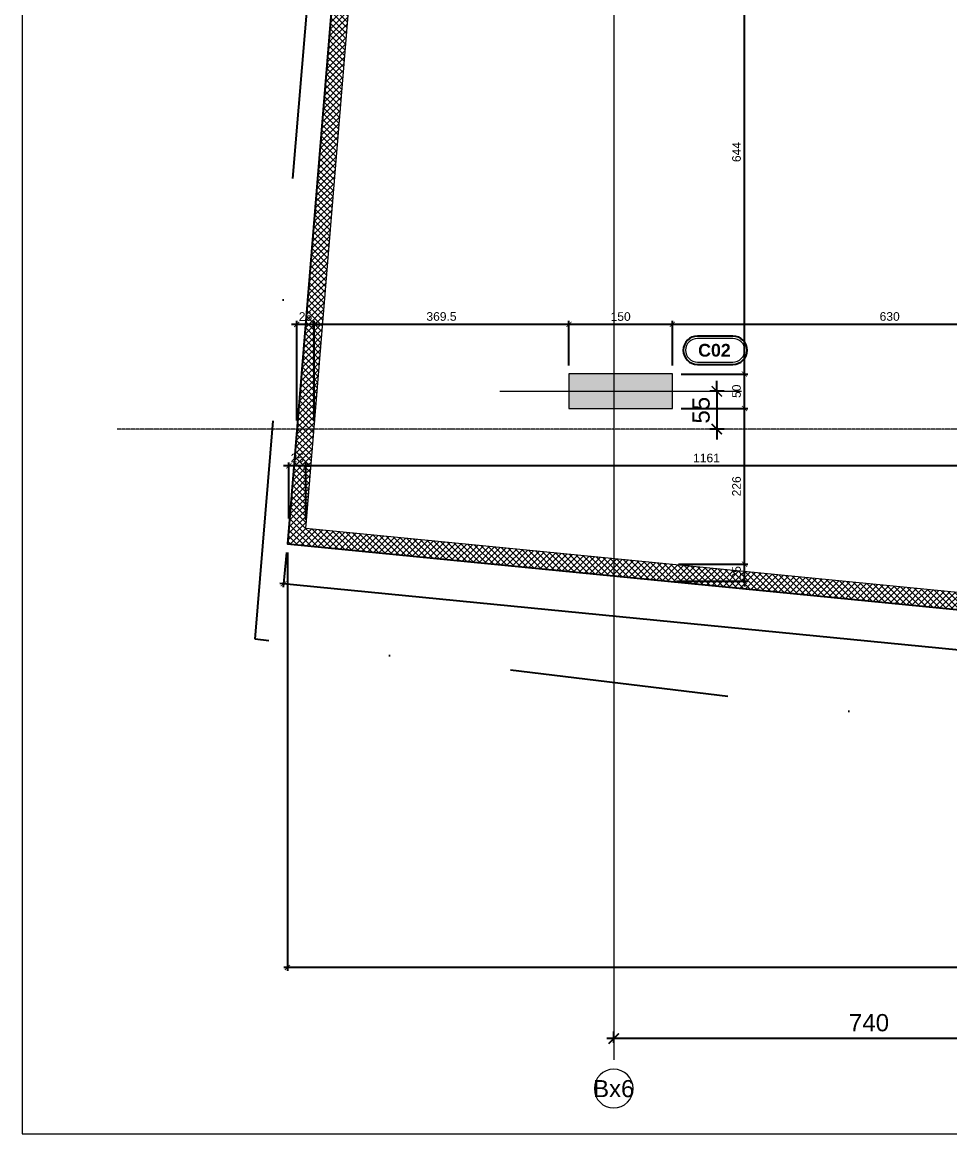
# Model space of a CAD drawing. Header units: inches. Extents: x 22 to 5410, y 6 to 6984.
# Drawn here: x 22 to 1366, y 6 to 1618 of the extents above; entities that cross this region are included whole.
import ezdxf
from ezdxf.enums import TextEntityAlignment as Align

# ---------------------------------------------------------------- set-up
doc = ezdxf.new("R2010")
doc.units = ezdxf.units.IN
doc.header["$MEASUREMENT"] = 0
for name, pattern in [('23486-A01$0${ Chain Double-Dash }', [0]), ('AXES', [2, 1.25, -0.25, 0.25, -0.25]), ('CACHE', [0.375, 0.25, -0.125]), ('CONTINU', [0]), ('Dot & Dashed', [335.138881, 158.75, -88.194444, 0, -88.194437])]:
    doc.linetypes.add(name, pattern=pattern)
for name, color, linetype in [('AXES', 10, 'AXES'), ('BETON CACHE', 4, 'CACHE'), ('BETON COUPE', 3, 'CONTINU'), ('BORD', 5, 'Continuous'), ('COTE 50ème', 1, 'Continuous'), ('PILIER', 7, 'Continuous')]:
    doc.layers.add(name, color=color, linetype=linetype)
doc.layers.add('BETON HACHURE', color=252, linetype='Continuous', lineweight=13)
doc.layers.add('FMULT', color=150, linetype='Continuous', plot=False)
doc.layers.add('HORS GEL', color=7, linetype='CACHE', lineweight=5, true_color=0x00661a)
doc.layers.add('PREFA MUR SUP TRAME', color=7, linetype='Continuous', true_color=0xd7c7ff)
doc.styles.add('BRMNAMES', font='swisseb.ttf', dxfattribs={"height": 20})
doc.styles.add('FN_TEXT_1.50', font='arial.ttf', dxfattribs={"height": 10})
doc.styles.add('RS_TEXT_1.50', font='arial.ttf', dxfattribs={"height": 12.5})
doc.styles.add('RS_TXT_100', font='arial.ttf', dxfattribs={"height": 25})
doc.styles.add('RS_TXT_50', font='arial.ttf', dxfattribs={"height": 12.5})
doc.dimstyles.new('RS_100CM_LINEAIRE', dxfattribs={"dimscale": 10, "dimtxt": 25, "dimasz": 1.5, "dimexe": 1, "dimexo": 2.5, "dimgap": 1, "dimtad": 1, "dimdec": 1, "dimrnd": 0.5, "dimdsep": 46, "dimtxsty": 'RS_TXT_100', "dimblk1": 'ARCHTICK', "dimblk2": 'ARCHTICK', "dimsah": 1, "dimcen": 2.5, "dimdle": 1, "dimclrt": 4, "dimadec": 0, "dimazin": 2, "dimtfac": 1, "dimtdec": 1, "dimtix": 1, "dimtmove": 2, "dimatfit": 3, "dimfxl": 1, "dimtolj": 1, "dimtzin": 0, "dimarcsym": 0})
doc.dimstyles.new('RS_50CM_LINEAIRE', dxfattribs={"dimscale": 5, "dimtxt": 12.5, "dimasz": 1.5, "dimexe": 1, "dimexo": 2.5, "dimgap": 1, "dimtad": 1, "dimdec": 1, "dimrnd": 0.5, "dimdsep": 46, "dimtxsty": 'RS_TXT_50', "dimblk1": 'ARCHTICK', "dimblk2": 'ARCHTICK', "dimsah": 1, "dimcen": 2.5, "dimdle": 1, "dimclrt": 4, "dimadec": 0, "dimazin": 2, "dimtfac": 1, "dimtdec": 1, "dimtix": 1, "dimtmove": 2, "dimatfit": 3, "dimfxl": 1, "dimtolj": 1, "dimtzin": 0, "dimarcsym": 0})

# ---------------------------------------------------------------- blocks, each defined once
blk = doc.blocks.new('AXES_FN')
at = {"color": 0, "linetype": 'Continuous'}
blk.add_circle((0, 15), 15, dxfattribs=at)
at = {"color": 0, "style": 'FN_TEXT_1.50'}
blk.add_attdef('AXES', text='', height=12.5, dxfattribs=at).set_placement((-48.89, 20.63), align=Align.MIDDLE_CENTER)
blk = doc.blocks.new('_ArchTick')
at = {"color": 0, "linetype": 'ByBlock', "const_width": 0.15}
blk.add_lwpolyline([(-0.5, -0.5), (0.5, 0.5)], dxfattribs=at)
blk = doc.blocks.new('*D439')
at = {"layer": 'Defpoints', "color": 0, "linetype": 'ByBlock', "transparency": 16777216}
for p in [(879.2, 143.7), (879.2, 112.6), (1619.2, 112.6)]:
    blk.add_point(p, dxfattribs=at)
at = {"layer": 'HORS GEL', "color": 0, "linetype": 'ByBlock', "lineweight": -2, "transparency": 16777216}
for p, q in [((879.2, 137.6), (879.2, 153.7)), ((1619.2, 137.6), (1619.2, 153.7)), ((1629.2, 143.7), (869.2, 143.7))]:
    blk.add_line(p, q, dxfattribs=at)
at = {"layer": 'HORS GEL', "color": 0, "linetype": 'ByBlock', "lineweight": -2, "transparency": 16777216, "xscale": 15, "yscale": 15, "zscale": 15, "rotation": 180}
blk.add_blockref('_ArchTick', (879.2, 143.7), dxfattribs=at)
at = {"layer": 'HORS GEL', "color": 0, "linetype": 'ByBlock', "lineweight": -2, "transparency": 16777216, "xscale": 15, "yscale": 15, "zscale": 15}
blk.add_blockref('_ArchTick', (1619.2, 143.7), dxfattribs=at)
at = {"layer": 'HORS GEL', "color": 4, "linetype": 'ByBlock', "transparency": 16777216, "insert": (1249.2, 166.5), "char_height": 25, "attachment_point": 5, "style": 'RS_TXT_100'}
blk.add_mtext('\\A1;740', dxfattribs=at)
blk = doc.blocks.new('PILIER')
at = {"color": 252}
blk.add_lwpolyline([(1.563, 1.2), (-1.437, 1.2, 1), (-1.437, -1.2), (1.563, -1.2, 1), (1.563, 1.2, -1)], format="xyb", dxfattribs=at)
at = {"color": 10, "lineweight": 20}
blk.add_lwpolyline([(1.563, 1), (-1.437, 1, 1), (-1.437, -1), (1.563, -1, 1)], format="xyb", close=True, dxfattribs=at)
at = {"color": 7, "style": 'BRMNAMES'}
blk.add_attdef('PILIER_TEXTE', text='', height=1.076, dxfattribs=at).set_placement((0, 0), align=Align.MIDDLE_CENTER)
blk = doc.blocks.new('*D572')
at = {"layer": 'Defpoints', "color": 0, "linetype": 'ByBlock', "transparency": 16777216}
for p in [(1064.2, 1082.6), (1028.6, 1027.6), (1064.2, 1027.6)]:
    blk.add_point(p, dxfattribs=at)
at = {"layer": 'HORS GEL', "color": 0, "linetype": 'ByBlock', "lineweight": -2, "transparency": 16777216}
for p, q in [((1028.6, 1082.6), (1028.6, 1097.6)), ((1039.2, 1082.6), (1018.6, 1082.6)), ((1028.6, 1082.6), (1028.6, 1027.6)), ((1039.2, 1027.6), (1018.6, 1027.6)), ((1028.6, 1027.6), (1028.6, 1012.6))]:
    blk.add_line(p, q, dxfattribs=at)
at = {"layer": 'HORS GEL', "color": 0, "linetype": 'ByBlock', "lineweight": -2, "transparency": 16777216, "xscale": 15, "yscale": 15, "zscale": 15}
for p, rotation in [((1028.6, 1082.6), 270), ((1028.6, 1027.6), 90)]:
    blk.add_blockref('_ArchTick', p, dxfattribs=dict(at, rotation=rotation))
at = {"layer": 'HORS GEL', "color": 4, "linetype": 'ByBlock', "transparency": 16777216, "insert": (1005.9, 1055.1), "char_height": 25, "attachment_point": 5, "rotation": 90, "style": 'RS_TXT_100'}
blk.add_mtext('\\A1;55', dxfattribs=at)
blk = doc.blocks.new('*D584')
at = {"layer": 'COTE 50ème', "color": 0, "lineweight": -2, "transparency": 16777216}
for p, q in [((1599.2, 1179.6), (959.2, 1179.6)), ((964.2, 1120.1), (964.2, 1184.6)), ((1594.2, 1165.1), (1594.2, 1184.6))]:
    blk.add_line(p, q, dxfattribs=at)
at = {"layer": 'Defpoints', "color": 0, "transparency": 16777216}
for p in [(964.2, 1179.6), (1594.2, 1152.6), (964.2, 1107.6)]:
    blk.add_point(p, dxfattribs=at)
at = {"layer": 'COTE 50ème', "color": 0, "lineweight": -2, "transparency": 16777216, "xscale": 7.5, "yscale": 7.5, "zscale": 7.5, "rotation": 180}
blk.add_blockref('_ArchTick', (964.2, 1179.6), dxfattribs=at)
at = {"layer": 'COTE 50ème', "color": 0, "lineweight": -2, "transparency": 16777216, "xscale": 7.5, "yscale": 7.5, "zscale": 7.5}
blk.add_blockref('_ArchTick', (1594.2, 1179.6), dxfattribs=at)
at = {"layer": 'COTE 50ème', "color": 4, "transparency": 16777216, "insert": (1279.2, 1191), "char_height": 12.5, "attachment_point": 5, "style": 'RS_TXT_50'}
blk.add_mtext('\\A1;630', dxfattribs=at)
blk = doc.blocks.new('*D585')
at = {"layer": 'COTE 50ème', "color": 0, "lineweight": -2, "transparency": 16777216}
for p, q in [((969.2, 1179.6), (809.2, 1179.6)), ((814.2, 1120.1), (814.2, 1184.6)), ((964.2, 1120.1), (964.2, 1184.6))]:
    blk.add_line(p, q, dxfattribs=at)
at = {"layer": 'Defpoints', "color": 0, "transparency": 16777216}
for p in [(814.2, 1179.6), (814.2, 1107.6), (964.2, 1107.6)]:
    blk.add_point(p, dxfattribs=at)
at = {"layer": 'COTE 50ème', "color": 0, "lineweight": -2, "transparency": 16777216, "xscale": 7.5, "yscale": 7.5, "zscale": 7.5, "rotation": 180}
blk.add_blockref('_ArchTick', (814.2, 1179.6), dxfattribs=at)
at = {"layer": 'COTE 50ème', "color": 0, "lineweight": -2, "transparency": 16777216, "xscale": 7.5, "yscale": 7.5, "zscale": 7.5}
blk.add_blockref('_ArchTick', (964.2, 1179.6), dxfattribs=at)
at = {"layer": 'COTE 50ème', "color": 4, "transparency": 16777216, "insert": (889.2, 1190.9), "char_height": 12.5, "attachment_point": 5, "style": 'RS_TXT_50'}
blk.add_mtext('\\A1;150', dxfattribs=at)
blk = doc.blocks.new('*D586')
at = {"layer": 'COTE 50ème', "color": 0, "lineweight": -2, "transparency": 16777216}
for p, q in [((819.2, 1179.6), (439.8, 1179.6)), ((444.8, 1040.1), (444.8, 1184.6)), ((814.2, 1120.1), (814.2, 1184.6))]:
    blk.add_line(p, q, dxfattribs=at)
at = {"layer": 'Defpoints', "color": 0, "transparency": 16777216}
for p in [(444.8, 1179.6), (814.2, 1107.6), (444.8, 1027.6)]:
    blk.add_point(p, dxfattribs=at)
at = {"layer": 'COTE 50ème', "color": 0, "lineweight": -2, "transparency": 16777216, "xscale": 7.5, "yscale": 7.5, "zscale": 7.5, "rotation": 180}
blk.add_blockref('_ArchTick', (444.8, 1179.6), dxfattribs=at)
at = {"layer": 'COTE 50ème', "color": 0, "lineweight": -2, "transparency": 16777216, "xscale": 7.5, "yscale": 7.5, "zscale": 7.5}
blk.add_blockref('_ArchTick', (814.2, 1179.6), dxfattribs=at)
at = {"layer": 'COTE 50ème', "color": 4, "transparency": 16777216, "insert": (629.5, 1191), "char_height": 12.5, "attachment_point": 5, "style": 'RS_TXT_50'}
blk.add_mtext('\\A1;369.5', dxfattribs=at)
blk = doc.blocks.new('*D587')
at = {"layer": 'COTE 50ème', "color": 0, "lineweight": -2, "transparency": 16777216}
for p, q in [((419.8, 1179.6), (412.3, 1179.6)), ((419.8, 1040.1), (419.8, 1184.6)), ((444.8, 1179.6), (419.8, 1179.6)), ((444.8, 1040.1), (444.8, 1184.6)), ((444.8, 1179.6), (452.3, 1179.6))]:
    blk.add_line(p, q, dxfattribs=at)
at = {"layer": 'Defpoints', "color": 0, "transparency": 16777216}
for p in [(419.8, 1179.6), (419.8, 1027.6), (444.8, 1027.6)]:
    blk.add_point(p, dxfattribs=at)
at = {"layer": 'COTE 50ème', "color": 0, "lineweight": -2, "transparency": 16777216, "xscale": 7.5, "yscale": 7.5, "zscale": 7.5}
blk.add_blockref('_ArchTick', (419.8, 1179.6), dxfattribs=at)
at = {"layer": 'COTE 50ème', "color": 0, "lineweight": -2, "transparency": 16777216, "xscale": 7.5, "yscale": 7.5, "zscale": 7.5, "rotation": 180}
blk.add_blockref('_ArchTick', (444.8, 1179.6), dxfattribs=at)
at = {"layer": 'COTE 50ème', "color": 4, "transparency": 16777216, "insert": (432.3, 1190.9), "char_height": 12.5, "attachment_point": 5, "style": 'RS_TXT_50'}
blk.add_mtext('\\A1;25', dxfattribs=at)
blk = doc.blocks.new('*D552')
at = {"layer": 'COTE 50ème', "color": 0, "lineweight": -2, "transparency": 16777216}
for p, q in [((1594.2, 990.1), (1594.2, 969.4)), ((1599.2, 974.4), (428, 974.4)), ((433, 896), (433, 979.4))]:
    blk.add_line(p, q, dxfattribs=at)
at = {"layer": 'Defpoints', "color": 0, "transparency": 16777216}
for p in [(1594.2, 1002.6), (433, 974.4), (433, 883.5)]:
    blk.add_point(p, dxfattribs=at)
at = {"layer": 'COTE 50ème', "color": 0, "lineweight": -2, "transparency": 16777216, "xscale": 7.5, "yscale": 7.5, "zscale": 7.5, "rotation": 180}
blk.add_blockref('_ArchTick', (433, 974.4), dxfattribs=at)
at = {"layer": 'COTE 50ème', "color": 0, "lineweight": -2, "transparency": 16777216, "xscale": 7.5, "yscale": 7.5, "zscale": 7.5}
blk.add_blockref('_ArchTick', (1594.2, 974.4), dxfattribs=at)
at = {"layer": 'COTE 50ème', "color": 4, "transparency": 16777216, "insert": (1013.6, 985.7), "char_height": 12.5, "attachment_point": 5, "style": 'RS_TXT_50'}
blk.add_mtext('\\A1;1161', dxfattribs=at)
blk = doc.blocks.new('*D553')
at = {"layer": 'COTE 50ème', "color": 0, "lineweight": -2, "transparency": 16777216}
for p, q in [((408.1, 974.4), (400.6, 974.4)), ((408.1, 898.1), (408.1, 979.4)), ((433, 974.4), (408.1, 974.4)), ((433, 896), (433, 979.4)), ((433, 974.4), (440.5, 974.4))]:
    blk.add_line(p, q, dxfattribs=at)
at = {"layer": 'Defpoints', "color": 0, "transparency": 16777216}
for p in [(408.1, 974.4), (408.1, 885.6), (433, 883.5)]:
    blk.add_point(p, dxfattribs=at)
at = {"layer": 'COTE 50ème', "color": 0, "lineweight": -2, "transparency": 16777216, "xscale": 7.5, "yscale": 7.5, "zscale": 7.5}
blk.add_blockref('_ArchTick', (408.1, 974.4), dxfattribs=at)
at = {"layer": 'COTE 50ème', "color": 0, "lineweight": -2, "transparency": 16777216, "xscale": 7.5, "yscale": 7.5, "zscale": 7.5, "rotation": 180}
blk.add_blockref('_ArchTick', (433, 974.4), dxfattribs=at)
at = {"layer": 'COTE 50ème', "color": 4, "transparency": 16777216, "insert": (420.5, 985.7), "char_height": 12.5, "attachment_point": 5, "style": 'RS_TXT_50'}
blk.add_mtext('\\A1;25', dxfattribs=at)
blk = doc.blocks.new('*D554')
at = {"layer": 'COTE 50ème', "color": 0, "lineweight": -2, "transparency": 16777216}
for p, q in [((406.1, 848.6), (406.1, 241.7)), ((4984.2, 399), (4984.2, 241.7)), ((4989.2, 246.7), (401.1, 246.7))]:
    blk.add_line(p, q, dxfattribs=at)
at = {"layer": 'Defpoints', "color": 0, "transparency": 16777216}
for p in [(406.1, 861.1), (4984.2, 411.5), (406.1, 246.7)]:
    blk.add_point(p, dxfattribs=at)
at = {"layer": 'COTE 50ème', "color": 0, "lineweight": -2, "transparency": 16777216, "xscale": 7.5, "yscale": 7.5, "zscale": 7.5, "rotation": 180}
blk.add_blockref('_ArchTick', (406.1, 246.7), dxfattribs=at)
at = {"layer": 'COTE 50ème', "color": 0, "lineweight": -2, "transparency": 16777216, "xscale": 7.5, "yscale": 7.5, "zscale": 7.5}
blk.add_blockref('_ArchTick', (4984.2, 246.7), dxfattribs=at)
at = {"layer": 'COTE 50ème', "color": 4, "transparency": 16777216, "insert": (2695.1, 258.1), "char_height": 12.5, "attachment_point": 5, "style": 'RS_TXT_50'}
blk.add_mtext('\\A1;4578', dxfattribs=at)
blk = doc.blocks.new('*D555')
at = {"layer": 'COTE 50ème', "color": 0, "lineweight": -2, "transparency": 16777216}
for p, q in [((404.9, 848.6), (399.9, 798.2)), ((4983.5, 353.1), (395.4, 803.7)), ((4983, 399), (4978, 348.6))]:
    blk.add_line(p, q, dxfattribs=at)
at = {"layer": 'Defpoints', "color": 0, "transparency": 16777216}
for p in [(406.1, 861.1), (400.4, 803.2), (4984.2, 411.5)]:
    blk.add_point(p, dxfattribs=at)
at = {"layer": 'COTE 50ème', "color": 0, "lineweight": -2, "transparency": 16777216, "xscale": 7.5, "yscale": 7.5, "zscale": 7.5}
for p, rotation in [((400.4, 803.2), 174.3913441652533), ((4978.5, 353.6), 354.3913441652533)]:
    blk.add_blockref('_ArchTick', p, dxfattribs=dict(at, rotation=rotation))
at = {"layer": 'COTE 50ème', "color": 4, "transparency": 16777216, "insert": (2690.6, 589.7), "char_height": 12.5, "attachment_point": 5, "rotation": 354.3913, "style": 'RS_TXT_50'}
blk.add_mtext('\\A1;4600', dxfattribs=at)
blk = doc.blocks.new('*D781')
at = {"layer": 'COTE 50ème', "color": 0, "lineweight": -2, "transparency": 16777216}
for p, q in [((1068.6, 831.8), (1068.6, 839.3)), ((972.9, 831.8), (1073.6, 831.8)), ((1068.6, 806.9), (1068.6, 831.8)), ((970.4, 806.9), (1073.6, 806.9)), ((1068.6, 806.9), (1068.6, 799.4))]:
    blk.add_line(p, q, dxfattribs=at)
at = {"layer": 'Defpoints', "color": 0, "transparency": 16777216}
for p in [(960.4, 831.8), (1068.6, 831.8), (957.9, 806.9)]:
    blk.add_point(p, dxfattribs=at)
at = {"layer": 'COTE 50ème', "color": 0, "lineweight": -2, "transparency": 16777216, "xscale": 7.5, "yscale": 7.5, "zscale": 7.5}
for p, rotation in [((1068.6, 831.8), 270), ((1068.6, 806.9), 90)]:
    blk.add_blockref('_ArchTick', p, dxfattribs=dict(at, rotation=rotation))
at = {"layer": 'COTE 50ème', "color": 4, "transparency": 16777216, "insert": (1057.2, 819.3), "char_height": 12.5, "attachment_point": 5, "rotation": 90, "style": 'RS_TXT_50'}
blk.add_mtext('\\A1;25', dxfattribs=at)
blk = doc.blocks.new('*D782')
at = {"layer": 'COTE 50ème', "color": 0, "lineweight": -2, "transparency": 16777216}
for p, q in [((976.7, 1057.6), (1073.6, 1057.6)), ((1068.6, 826.8), (1068.6, 1062.6)), ((972.9, 831.8), (1073.6, 831.8))]:
    blk.add_line(p, q, dxfattribs=at)
at = {"layer": 'Defpoints', "color": 0, "transparency": 16777216}
for p in [(964.2, 1057.6), (1068.6, 1057.6), (960.4, 831.8)]:
    blk.add_point(p, dxfattribs=at)
at = {"layer": 'COTE 50ème', "color": 0, "lineweight": -2, "transparency": 16777216, "xscale": 7.5, "yscale": 7.5, "zscale": 7.5}
for p, rotation in [((1068.6, 1057.6), 90), ((1068.6, 831.8), 270)]:
    blk.add_blockref('_ArchTick', p, dxfattribs=dict(at, rotation=rotation))
at = {"layer": 'COTE 50ème', "color": 4, "transparency": 16777216, "insert": (1057.2, 944.7), "char_height": 12.5, "attachment_point": 5, "rotation": 90, "style": 'RS_TXT_50'}
blk.add_mtext('\\A1;226', dxfattribs=at)
blk = doc.blocks.new('*D783')
at = {"layer": 'COTE 50ème', "color": 0, "lineweight": -2, "transparency": 16777216}
for p, q in [((1068.6, 1052.6), (1068.6, 1112.6)), ((976.7, 1107.6), (1073.6, 1107.6)), ((976.7, 1057.6), (1073.6, 1057.6))]:
    blk.add_line(p, q, dxfattribs=at)
at = {"layer": 'Defpoints', "color": 0, "transparency": 16777216}
for p in [(964.2, 1107.6), (1068.6, 1107.6), (964.2, 1057.6)]:
    blk.add_point(p, dxfattribs=at)
at = {"layer": 'COTE 50ème', "color": 0, "lineweight": -2, "transparency": 16777216, "xscale": 7.5, "yscale": 7.5, "zscale": 7.5}
for p, rotation in [((1068.6, 1107.6), 90), ((1068.6, 1057.6), 270)]:
    blk.add_blockref('_ArchTick', p, dxfattribs=dict(at, rotation=rotation))
at = {"layer": 'COTE 50ème', "color": 4, "transparency": 16777216, "insert": (1057.2, 1082.6), "char_height": 12.5, "attachment_point": 5, "rotation": 90, "style": 'RS_TXT_50'}
blk.add_mtext('\\A1;50', dxfattribs=at)
blk = doc.blocks.new('*D784')
at = {"layer": 'COTE 50ème', "color": 0, "lineweight": -2, "transparency": 16777216}
for p, q in [((976.7, 1751.6), (1073.6, 1751.6)), ((1068.6, 1102.6), (1068.6, 1756.6)), ((976.7, 1107.6), (1073.6, 1107.6))]:
    blk.add_line(p, q, dxfattribs=at)
at = {"layer": 'Defpoints', "color": 0, "transparency": 16777216}
for p in [(964.2, 1751.6), (1068.6, 1751.6), (964.2, 1107.6)]:
    blk.add_point(p, dxfattribs=at)
at = {"layer": 'COTE 50ème', "color": 0, "lineweight": -2, "transparency": 16777216, "xscale": 7.5, "yscale": 7.5, "zscale": 7.5}
for p, rotation in [((1068.6, 1751.6), 90), ((1068.6, 1107.6), 270)]:
    blk.add_blockref('_ArchTick', p, dxfattribs=dict(at, rotation=rotation))
at = {"layer": 'COTE 50ème', "color": 4, "transparency": 16777216, "insert": (1057.2, 1429.6), "char_height": 12.5, "attachment_point": 5, "rotation": 90, "style": 'RS_TXT_50'}
blk.add_mtext('\\A1;644', dxfattribs=at)

msp = doc.modelspace()

# ---------------------------------------------------------------- hatches: boundary and pattern name
at = {"layer": 'BETON HACHURE', "transparency": 33554585}
h = msp.add_hatch(dxfattribs=at)
h.set_pattern_fill('ANSI37', color=256, scale=50, angle=270, style=0)
h.set_pattern_definition([(315, (-53197.0064, 74780.388), (4.4194174, 4.4194174), []), (45, (-53197.0064, 74780.388), (-4.4194174, 4.4194174), [])])
h.paths.add_polyline_path([(2299.21, 3277.78), (2324.21, 3277.78), (2324.21, 2952.78), (2299.21, 2952.78)], flags=0)
h.paths.add_polyline_path([(2299.21, 3277.78), (2324.21, 3277.78), (2324.21, 2952.78), (2299.21, 2952.78)], flags=0)
h.paths.add_polyline_path([(4479.2, 3137.63), (4479.21, 3087.63), (4559.21, 3087.63), (4559.2, 3137.63)], flags=0)
h.paths.add_polyline_path([(4099.2, 3137.63), (4099.2, 3087.63), (4179.2, 3087.63), (4179.2, 3137.63)], flags=0)
edge = h.paths.add_edge_path(flags=0)
edge.add_arc((4139.2, 4452.63), 40, 0, 360)
edge = h.paths.add_edge_path(flags=0)
edge.add_arc((4139.2, 5127.63), 40, 0, 360)
edge = h.paths.add_edge_path(flags=0)
edge.add_arc((4139.2, 3852.63), 40, 0, 360)
h.paths.add_polyline_path([(4984.21, 5597.77), (795.36, 5597.78), (406.07, 861.07), (4984.21, 411.49)])
edge = h.paths.add_edge_path(flags=0)
edge.add_arc((4139.2, 3852.63), 40, 0, 360)
h.paths.add_polyline_path([(2924.21, 5572.78), (2924.21, 5152.63), (2949.21, 5152.63), (2949.21, 5572.78), (4519.21, 5572.78), (4519.2, 5102.63), (4559.21, 5102.63), (4559.21, 5572.78), (4959.21, 5572.77), (4959.21, 3842.63), (4559.21, 3842.63), (4559.21, 4477.63), (4519.2, 4477.63), (4519.2, 3812.63), (4959.21, 3812.63), (4959.21, 3067.63), (4519.2, 3067.63), (4519.2, 1677.63), (4559.21, 1677.63), (4559.21, 3037.63), (4959.21, 3037.63), (4959.21, 439.06), (4186.71, 514.92), (4186.71, 1002.63), (4161.71, 1002.63), (4161.71, 517.38), (2856.71, 645.53), (2856.71, 1002.63), (2831.71, 1002.63), (2831.71, 647.99), (1644.21, 764.6), (1644.21, 1002.63), (1594.21, 1002.63), (1594.21, 769.51), (433, 883.55), (504.35, 1751.63), (814.21, 1751.63), (814.21, 1801.63), (508.46, 1801.63), (608.4, 3017.63), (814.21, 3017.63), (814.21, 3067.63), (612.5, 3067.63), (614.35, 3087.63), (814.21, 3087.63), (814.21, 3137.63), (618.26, 3137.63), (674.97, 3827.63), (814.21, 3827.63), (814.21, 3877.63), (679.07, 3877.63), (724.28, 4427.63), (814.21, 4427.63), (814.21, 4477.63), (728.39, 4477.63), (818.39, 5572.78), (1596.71, 5572.78), (1596.71, 5152.63), (1621.71, 5152.63), (1621.71, 5572.78)], flags=16)
h.paths.add_polyline_path([(4099.2, 3892.63), (4099.2, 3812.63), (4179.2, 3812.63), (4179.2, 3892.63)], flags=0)
at = {"layer": 'PREFA MUR SUP TRAME'}
h = msp.add_hatch(color=256, dxfattribs=at)
h.paths.add_polyline_path([(3354.21, 3137.63), (3354.21, 3087.63), (3434.21, 3087.63), (3434.21, 3137.63)])
h.paths.add_polyline_path([(1644.21, 2712.63), (1624.21, 2712.63), (1624.21, 3037.63), (2069.21, 3037.63), (2069.21, 2712.63), (2049.21, 2712.63), (2049.21, 3017.63), (1859.21, 3017.63), (1859.21, 2712.63), (1834.21, 2712.63), (1834.21, 3017.63), (1644.21, 3017.63)])
h.paths.add_polyline_path([(1644.21, 2327.63), (1594.21, 2327.63), (1594.21, 2177.63), (1644.21, 2177.63)])
h.paths.add_polyline_path([(964.21, 2277.63), (964.21, 2327.63), (814.21, 2327.63), (814.21, 2277.63)])
h.paths.add_polyline_path([(964.21, 1751.63), (964.21, 1801.63), (814.21, 1801.63), (814.21, 1751.63)])
h.paths.add_polyline_path([(1644.21, 1902.63), (1594.21, 1902.63), (1594.21, 1752.63), (1644.21, 1752.63)])
h.paths.add_polyline_path([(1644.21, 1152.63), (1594.21, 1152.63), (1594.21, 1002.63), (1644.21, 1002.63)])
h.paths.add_polyline_path([(964.21, 1057.63), (964.21, 1107.63), (814.21, 1107.63), (814.21, 1057.63)])
h.paths.add_polyline_path([(964.21, 3017.63), (964.21, 3067.63), (814.21, 3067.63), (814.21, 3017.63)])
edge = h.paths.add_edge_path()
edge.add_arc((3394.21, 3852.63), 40, 0, 360)
edge = h.paths.add_edge_path()
edge.add_arc((3394.21, 4452.63), 40, 0, 360)
edge = h.paths.add_edge_path()
edge.add_arc((3514.21, 5127.63), 40, 0, 360)
h.paths.add_polyline_path([(2049.21, 1801.6), (2099.21, 1801.6), (2099.21, 1727.6), (2049.21, 1727.6)])

# ---------------------------------------------------------------- linework, layer by layer
at = {"layer": 'AXES', "lineweight": 5, "ltscale": 1.3}
msp.add_line((5339.21, 1027.63), (159.21, 1027.63), dxfattribs=at)
at = {"layer": 'BETON CACHE', "color": 232, "linetype": 'Dot & Dashed', "ltscale": 2}
msp.add_lwpolyline([(5019.83, 277.54), (3706.6, 317.29), (359.34, 723.07), (760.44, 5603.74), (4409.72, 5717.26), (4999.12, 5710.69)], close=True, dxfattribs=at)
at = {"layer": 'BETON COUPE', "lineweight": 5}
for points in [[(4984.21, 5597.77), (795.36, 5597.78), (406.07, 861.07), (4984.21, 411.49)], [(964.21, 1057.63), (964.21, 1107.63), (814.21, 1107.63), (814.21, 1057.63)]]:
    msp.add_lwpolyline(points, close=True, dxfattribs=at)
msp.add_lwpolyline([(2831.71, 647.99), (1644.21, 764.6), (1644.21, 1002.63), (1594.21, 1002.63), (1594.21, 769.51), (433, 883.55), (504.35, 1751.63)], dxfattribs=at)
at = {"layer": 'BORD'}
msp.add_lwpolyline([(4984.21, 411.49), (4984.21, 5597.77), (795.36, 5597.78), (406.07, 861.07)], close=True, dxfattribs=at)
at = {"layer": 'FMULT', "lineweight": 5, "ltscale": 0.5}
msp.add_lwpolyline([(21.78, 5.53), (5317.54, 5.53), (5317.54, 6349.75), (21.78, 6349.75)], close=True, dxfattribs=at)
at = {"layer": 'HORS GEL', "linetype": '23486-A01$0${ Chain Double-Dash }', "ltscale": 1.2}
for p, q in [((879.21, 3067.63), (879.21, 112.64)), ((714.21, 1082.63), (1064.21, 1082.63))]:
    msp.add_line(p, q, dxfattribs=at)

# ---------------------------------------------------------------- block references
at = {"layer": 'HORS GEL'}
ref = msp.add_blockref('AXES_FN', (879.21, 99.18), dxfattribs=dict(at, xscale=-1.875, yscale=1.875, zscale=1.875, rotation=180))
ref.add_attrib('AXES', 'Bx6', dxfattribs={"layer": '0', "color": 0, "height": 24.75, "style": 'RS_TEXT_1.50'}).set_placement((879.21, 71.05), align=Align.MIDDLE)
at = {"layer": 'PILIER', "xscale": 17.145, "yscale": 17.145, "zscale": 17.145}
msp.add_blockref('PILIER', (1025.17, 1142.05), dxfattribs=at).add_auto_attribs({'PILIER_TEXTE': 'C02'})

# ---------------------------------------------------------------- dimensions: what is measured, and where the dimension line sits
at = {"layer": 'COTE 50ème'}
for base, p1, p2, picture, middle in [((1068.63, 1751.63), (964.21, 1107.63), (964.21, 1751.63), '*D784', (1057.25, 1429.63)), ((1068.63, 1107.63), (964.21, 1057.63), (964.21, 1107.63), '*D783', (1057.25, 1082.63)), ((1068.63, 1057.63), (960.39, 831.76), (964.21, 1057.63), '*D782', (1057.25, 944.7)), ((1068.63, 831.76), (957.95, 806.88), (960.39, 831.76), '*D781', (1057.25, 819.32))]:
    dim = msp.add_linear_dim(base=base, p1=p1, p2=p2, angle=90, dimstyle='RS_50CM_LINEAIRE', dxfattribs=at)
    dim.commit()
    dim.dimension.update_dxf_attribs({"geometry": picture, "text_midpoint": middle})
for base, p1, p2, picture, middle in [((419.76, 1179.57), (444.85, 1027.63), (419.76, 1027.63), '*D587', (432.3, 1190.95)), ((444.85, 1179.57), (814.21, 1107.63), (444.85, 1027.63), '*D586', (629.53, 1190.95)), ((814.21, 1179.57), (964.21, 1107.63), (814.21, 1107.63), '*D585', (889.21, 1190.95)), ((964.21, 1179.57), (1594.21, 1152.63), (964.21, 1107.63), '*D584', (1279.21, 1190.95)), ((433, 974.36), (1594.21, 1002.63), (433, 883.55), '*D552', (1013.6, 985.74)), ((408.09, 974.36), (433, 883.55), (408.09, 885.6), '*D553', (420.55, 985.74)), ((406.07, 246.69), (4984.21, 411.49), (406.07, 861.07), '*D554', (2695.14, 258.07))]:
    dim = msp.add_linear_dim(base=base, p1=p1, p2=p2, dimstyle='RS_50CM_LINEAIRE', dxfattribs=at)
    dim.commit()
    dim.dimension.update_dxf_attribs({"geometry": picture, "text_midpoint": middle})
dim = msp.add_aligned_dim(p1=(4984.21, 411.49), p2=(406.07, 861.07), distance=58.17, dimstyle='RS_50CM_LINEAIRE', dxfattribs=at)
dim.commit()
dim.dimension.update_dxf_attribs({"geometry": '*D555', "text_midpoint": (2690.57, 589.72)})
at = {"layer": 'HORS GEL', "linetype": 'ByBlock'}
dim = msp.add_linear_dim(base=(1028.58, 1027.63), p1=(1064.21, 1082.63), p2=(1064.21, 1027.63), angle=90, dimstyle='RS_100CM_LINEAIRE', dxfattribs=at)
dim.commit()
dim.dimension.update_dxf_attribs({"geometry": '*D572', "text_midpoint": (1005.87, 1055.13)})
dim = msp.add_linear_dim(base=(879.21, 143.7), p1=(1619.21, 112.64), p2=(879.21, 112.64), dimstyle='RS_100CM_LINEAIRE', dxfattribs=at)
dim.commit()
dim.dimension.update_dxf_attribs({"geometry": '*D439', "text_midpoint": (1249.21, 166.46)})

doc.saveas('drawing.dxf')
